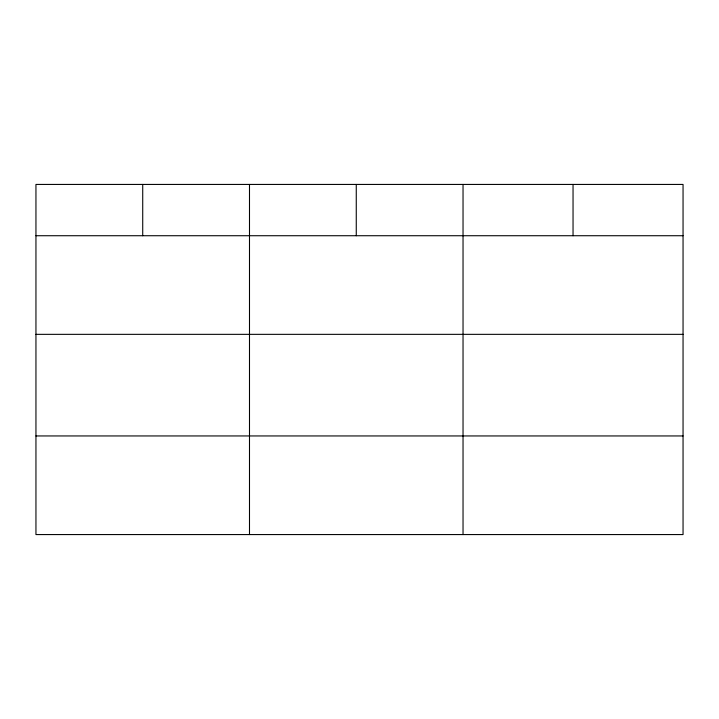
<?xml version="1.0" encoding="UTF-8"?>
<svg xmlns="http://www.w3.org/2000/svg" width="719" height="719" viewBox="0 0 719 719"><rect width="100%" height="100%" fill="white"/><g stroke="black" fill="none" stroke-linecap="round" stroke-linejoin="round"><path stroke-width="1.08" d="M683.05 334.344L683.05 184.432L35.95 184.432L35.95 534.568L683.05 534.568L683.05 334.344L35.95 334.344M35.95 235.724L683.05 235.724M35.95 435.948L683.05 435.948M573.043 184.432L573.043 235.724M463.036 184.432L463.036 534.568M356.264 184.432L356.264 235.724M249.493 184.432L249.493 534.568M142.722 184.432L142.722 235.724"/></g></svg>
